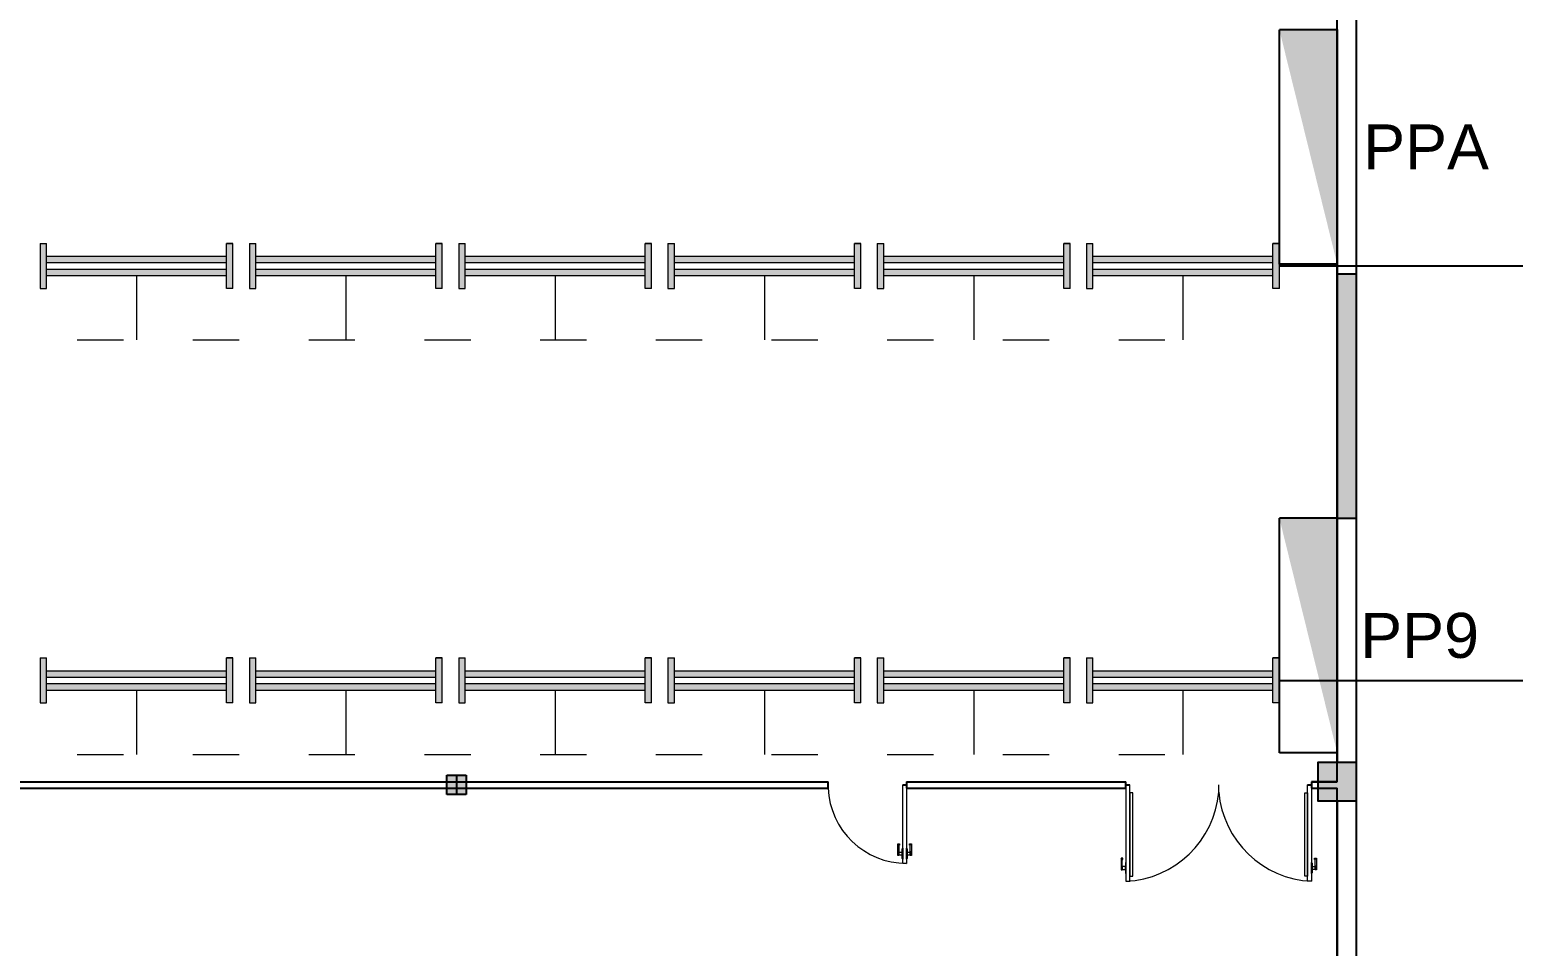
# Model space of a CAD drawing. Header units: millimetres. Extents: x 3339 to 2017737, y 4955 to 2748989.
# Drawn here: x 1462920 to 1474460, y 1295228 to 1302359 of the extents above; entities that cross this region are included whole.
import ezdxf

# ---------------------------------------------------------------- set-up
doc = ezdxf.new("R2010")
doc.units = ezdxf.units.MM
doc.header["$LTSCALE"] = 30
doc.linetypes.add('ACAD_ISO03W100', pattern=[30, 12, -18])
for name, color, linetype, lineweight in [('A-DETL-GENF', 92, 'Continuous', 13), ('A-DOOR', 31, 'Continuous', 13), ('LIGHT LINES', 6, 'ACAD_ISO03W100', 13), ('LIGHTS', 6, 'Continuous', 13)]:
    doc.layers.add(name, color=color, linetype=linetype, lineweight=lineweight)
for name, color, linetype in [('DIM LINES', 7, 'Continuous'), ('TEXT', 7, 'Continuous'), ('window', 92, 'Continuous')]:
    doc.layers.add(name, color=color, linetype=linetype)
doc.styles.get("Standard").update_dxf_attribs({"font": 'arial.ttf'})
doc.dimstyles.new('GREEN', dxfattribs={"dimtxt": 1000, "dimasz": 600, "dimexe": 0.18, "dimexo": 0.0625, "dimgap": 0.09, "dimtad": 2, "dimdec": 0, "dimzin": 0, "dimdsep": 46, "dimtxsty": 'Standard', "dimblk": 'ARCHTICK', "dimcen": 0.09, "dimclrd": 3, "dimclre": 3, "dimclrt": 2, "dimadec": 0, "dimazin": 0, "dimtfac": 1, "dimtdec": 0, "dimtofl": 0, "dimtmove": 0, "dimatfit": 3, "dimfxl": 1, "dimtolj": 1, "dimtzin": 0, "dimarcsym": 0})

# ---------------------------------------------------------------- blocks, each defined once
blk = doc.blocks.new('_ArchTick')
at = {"color": 0, "linetype": 'ByBlock', "const_width": 0.15}
blk.add_lwpolyline([(-0.5, -0.5), (0.5, 0.5)], dxfattribs=at)
blk = doc.blocks.new('*D851')
at = {"layer": 'Defpoints', "color": 0, "transparency": 16777216}
for p in [(1519240, 1324539), (1429240, 1308509), (1519240, 1301709)]:
    blk.add_point(p, dxfattribs=at)
at = {"layer": 'DIM LINES', "color": 3, "linetype": 'ByBlock', "lineweight": -2, "transparency": 16777216}
for p, q in [((1429240, 1308509), (1429240, 1324539)), ((1429240, 1324539), (1519240, 1324539)), ((1519240, 1301709), (1519240, 1324539))]:
    blk.add_line(p, q, dxfattribs=at)
at = {"layer": 'DIM LINES', "color": 3, "lineweight": -2, "transparency": 16777216, "xscale": 600, "yscale": 600, "zscale": 600, "rotation": 180}
blk.add_blockref('_ArchTick', (1429240, 1324539), dxfattribs=at)
at = {"layer": 'DIM LINES', "color": 3, "lineweight": -2, "transparency": 16777216, "xscale": 600, "yscale": 600, "zscale": 600}
blk.add_blockref('_ArchTick', (1519240, 1324539), dxfattribs=at)
at = {"layer": 'DIM LINES', "color": 2, "transparency": 16777216, "insert": (1474240, 1325050), "char_height": 1000, "attachment_point": 5}
blk.add_mtext('\\A1;90000', dxfattribs=at)
blk = doc.blocks.new('*D852')
at = {"layer": 'Defpoints', "color": 0, "transparency": 16777216}
for p in [(1473240, 1319497), (1429240, 1308509), (1473240, 1289653)]:
    blk.add_point(p, dxfattribs=at)
at = {"layer": 'DIM LINES', "color": 3, "linetype": 'ByBlock', "lineweight": -2, "transparency": 16777216}
for p, q in [((1429240, 1308509), (1429240, 1319497)), ((1429240, 1319497), (1473240, 1319497)), ((1473240, 1289654), (1473240, 1319497))]:
    blk.add_line(p, q, dxfattribs=at)
at = {"layer": 'DIM LINES', "color": 3, "lineweight": -2, "transparency": 16777216, "xscale": 600, "yscale": 600, "zscale": 600, "rotation": 180}
blk.add_blockref('_ArchTick', (1429240, 1319497), dxfattribs=at)
at = {"layer": 'DIM LINES', "color": 3, "lineweight": -2, "transparency": 16777216, "xscale": 600, "yscale": 600, "zscale": 600}
blk.add_blockref('_ArchTick', (1473240, 1319497), dxfattribs=at)
at = {"layer": 'DIM LINES', "color": 2, "transparency": 16777216, "insert": (1451240, 1320008), "char_height": 1000, "attachment_point": 5}
blk.add_mtext('\\A1;44000', dxfattribs=at)

msp = doc.modelspace()

# ---------------------------------------------------------------- hatches: boundary and pattern name
at = {"true_color": 0xf8d731}
h = msp.add_hatch(color=40, dxfattribs=at)
h.dxf.hatch_style = 1
h.paths.add_polyline_path([(1473090.35, 1302359.177), (1472640.35, 1302359.177), (1473090.35, 1300534.177)])
h = msp.add_hatch(color=40, dxfattribs=at)
h.dxf.hatch_style = 1
h.paths.add_polyline_path([(1473090.35, 1298559.177), (1472640.35, 1298559.177), (1473090.35, 1296734.177)])
h = msp.add_hatch(color=2)
h.dxf.hatch_style = 1
h.paths.add_polyline_path([(1473240.35, 1296659.357), (1472940.35, 1296659.357), (1472940.35, 1296359.357), (1473240.35, 1296359.357)])
h = msp.add_hatch(color=2)
h.dxf.hatch_style = 1
h.paths.add_polyline_path([(1466240.35, 1296559.537), (1466165.35, 1296559.537), (1466165.35, 1296409.537), (1466240.35, 1296409.537)])
h = msp.add_hatch(color=2)
h.dxf.hatch_style = 1
h.paths.add_polyline_path([(1466315.35, 1296559.537), (1466240.35, 1296559.537), (1466240.35, 1296409.537), (1466315.35, 1296409.537)])
at = {"layer": 'LIGHTS'}
h = msp.add_hatch(color=256, dxfattribs=at)
h.dxf.hatch_style = 1
h.paths.add_polyline_path([(1463001.461, 1300346.902), (1463051.461, 1300346.902), (1463051.461, 1300696.902), (1463001.461, 1300696.902)])
h = msp.add_hatch(color=256, dxfattribs=at)
h.dxf.hatch_style = 1
h.paths.add_polyline_path([(1464451.461, 1300346.902), (1464501.461, 1300346.902), (1464501.461, 1300696.902), (1464451.461, 1300696.902)])
h = msp.add_hatch(color=256, dxfattribs=at)
h.dxf.hatch_style = 1
h.paths.add_polyline_path([(1464629.239, 1300346.902), (1464679.239, 1300346.902), (1464679.239, 1300696.902), (1464629.239, 1300696.902)])
h = msp.add_hatch(color=256, dxfattribs=at)
h.dxf.hatch_style = 1
h.paths.add_polyline_path([(1466079.239, 1300346.902), (1466129.239, 1300346.902), (1466129.239, 1300696.902), (1466079.239, 1300696.902)])
h = msp.add_hatch(color=256, dxfattribs=at)
h.dxf.hatch_style = 1
h.paths.add_polyline_path([(1466257.017, 1300346.902), (1466307.017, 1300346.902), (1466307.017, 1300696.902), (1466257.017, 1300696.902)])
h = msp.add_hatch(color=256, dxfattribs=at)
h.dxf.hatch_style = 1
h.paths.add_polyline_path([(1467707.017, 1300346.902), (1467757.017, 1300346.902), (1467757.017, 1300696.902), (1467707.017, 1300696.902)])
h = msp.add_hatch(color=256, dxfattribs=at)
h.dxf.hatch_style = 1
h.paths.add_polyline_path([(1467884.795, 1300346.902), (1467934.795, 1300346.902), (1467934.795, 1300696.902), (1467884.795, 1300696.902)])
h = msp.add_hatch(color=256, dxfattribs=at)
h.dxf.hatch_style = 1
h.paths.add_polyline_path([(1469334.795, 1300346.902), (1469384.795, 1300346.902), (1469384.795, 1300696.902), (1469334.795, 1300696.902)])
h = msp.add_hatch(color=256, dxfattribs=at)
h.dxf.hatch_style = 1
h.paths.add_polyline_path([(1469512.572, 1300346.902), (1469562.572, 1300346.902), (1469562.572, 1300696.902), (1469512.572, 1300696.902)])
h = msp.add_hatch(color=256, dxfattribs=at)
h.dxf.hatch_style = 1
h.paths.add_polyline_path([(1470962.572, 1300346.902), (1471012.572, 1300346.902), (1471012.572, 1300696.902), (1470962.572, 1300696.902)])
h = msp.add_hatch(color=256, dxfattribs=at)
h.dxf.hatch_style = 1
h.paths.add_polyline_path([(1471140.35, 1300346.902), (1471190.35, 1300346.902), (1471190.35, 1300696.902), (1471140.35, 1300696.902)])
h = msp.add_hatch(color=256, dxfattribs=at)
h.dxf.hatch_style = 1
h.paths.add_polyline_path([(1472590.35, 1300346.902), (1472640.35, 1300346.902), (1472640.35, 1300696.902), (1472590.35, 1300696.902)])
h = msp.add_hatch(color=256, dxfattribs=at)
h.dxf.hatch_style = 1
h.paths.add_polyline_path([(1464451.461, 1300546.902), (1464451.461, 1300596.902), (1463051.461, 1300596.902), (1463051.461, 1300546.902)])
h = msp.add_hatch(color=256, dxfattribs=at)
h.dxf.hatch_style = 1
h.paths.add_polyline_path([(1466079.239, 1300546.902), (1466079.239, 1300596.902), (1464679.239, 1300596.902), (1464679.239, 1300546.902)])
h = msp.add_hatch(color=256, dxfattribs=at)
h.dxf.hatch_style = 1
h.paths.add_polyline_path([(1467707.017, 1300546.902), (1467707.017, 1300596.902), (1466307.017, 1300596.902), (1466307.017, 1300546.902)])
h = msp.add_hatch(color=256, dxfattribs=at)
h.dxf.hatch_style = 1
h.paths.add_polyline_path([(1469334.795, 1300546.902), (1469334.795, 1300596.902), (1467934.795, 1300596.902), (1467934.795, 1300546.902)])
h = msp.add_hatch(color=256, dxfattribs=at)
h.dxf.hatch_style = 1
h.paths.add_polyline_path([(1470962.572, 1300546.902), (1470962.572, 1300596.902), (1469562.572, 1300596.902), (1469562.572, 1300546.902)])
h = msp.add_hatch(color=256, dxfattribs=at)
h.dxf.hatch_style = 1
h.paths.add_polyline_path([(1472590.35, 1300546.902), (1472590.35, 1300596.902), (1471190.35, 1300596.902), (1471190.35, 1300546.902)])
h = msp.add_hatch(color=256, dxfattribs=at)
h.dxf.hatch_style = 1
h.paths.add_polyline_path([(1463051.461, 1300496.902), (1463051.461, 1300446.902), (1464451.461, 1300446.902), (1464451.461, 1300496.902)])
h = msp.add_hatch(color=256, dxfattribs=at)
h.dxf.hatch_style = 1
h.paths.add_polyline_path([(1464679.239, 1300496.902), (1464679.239, 1300446.902), (1466079.239, 1300446.902), (1466079.239, 1300496.902)])
h = msp.add_hatch(color=256, dxfattribs=at)
h.dxf.hatch_style = 1
h.paths.add_polyline_path([(1466307.017, 1300496.902), (1466307.017, 1300446.902), (1467707.017, 1300446.902), (1467707.017, 1300496.902)])
h = msp.add_hatch(color=256, dxfattribs=at)
h.dxf.hatch_style = 1
h.paths.add_polyline_path([(1467934.795, 1300496.902), (1467934.795, 1300446.902), (1469334.795, 1300446.902), (1469334.795, 1300496.902)])
h = msp.add_hatch(color=256, dxfattribs=at)
h.dxf.hatch_style = 1
h.paths.add_polyline_path([(1469562.572, 1300496.902), (1469562.572, 1300446.902), (1470962.572, 1300446.902), (1470962.572, 1300496.902)])
h = msp.add_hatch(color=256, dxfattribs=at)
h.dxf.hatch_style = 1
h.paths.add_polyline_path([(1471190.35, 1300496.902), (1471190.35, 1300446.902), (1472590.35, 1300446.902), (1472590.35, 1300496.902)])
h = msp.add_hatch(color=256, dxfattribs=at)
h.dxf.hatch_style = 1
h.paths.add_polyline_path([(1463001.461, 1297121.925), (1463051.461, 1297121.925), (1463051.461, 1297471.925), (1463001.461, 1297471.925)])
h = msp.add_hatch(color=256, dxfattribs=at)
h.dxf.hatch_style = 1
h.paths.add_polyline_path([(1464451.461, 1297121.925), (1464501.461, 1297121.925), (1464501.461, 1297471.925), (1464451.461, 1297471.925)])
h = msp.add_hatch(color=256, dxfattribs=at)
h.dxf.hatch_style = 1
h.paths.add_polyline_path([(1464629.239, 1297121.925), (1464679.239, 1297121.925), (1464679.239, 1297471.925), (1464629.239, 1297471.925)])
h = msp.add_hatch(color=256, dxfattribs=at)
h.dxf.hatch_style = 1
h.paths.add_polyline_path([(1466079.239, 1297121.925), (1466129.239, 1297121.925), (1466129.239, 1297471.925), (1466079.239, 1297471.925)])
h = msp.add_hatch(color=256, dxfattribs=at)
h.dxf.hatch_style = 1
h.paths.add_polyline_path([(1466257.017, 1297121.925), (1466307.017, 1297121.925), (1466307.017, 1297471.925), (1466257.017, 1297471.925)])
h = msp.add_hatch(color=256, dxfattribs=at)
h.dxf.hatch_style = 1
h.paths.add_polyline_path([(1467707.017, 1297121.925), (1467757.017, 1297121.925), (1467757.017, 1297471.925), (1467707.017, 1297471.925)])
h = msp.add_hatch(color=256, dxfattribs=at)
h.dxf.hatch_style = 1
h.paths.add_polyline_path([(1467884.795, 1297121.925), (1467934.795, 1297121.925), (1467934.795, 1297471.925), (1467884.795, 1297471.925)])
h = msp.add_hatch(color=256, dxfattribs=at)
h.dxf.hatch_style = 1
h.paths.add_polyline_path([(1469334.795, 1297121.925), (1469384.795, 1297121.925), (1469384.795, 1297471.925), (1469334.795, 1297471.925)])
h = msp.add_hatch(color=256, dxfattribs=at)
h.dxf.hatch_style = 1
h.paths.add_polyline_path([(1469512.572, 1297121.925), (1469562.572, 1297121.925), (1469562.572, 1297471.925), (1469512.572, 1297471.925)])
h = msp.add_hatch(color=256, dxfattribs=at)
h.dxf.hatch_style = 1
h.paths.add_polyline_path([(1470962.572, 1297121.925), (1471012.572, 1297121.925), (1471012.572, 1297471.925), (1470962.572, 1297471.925)])
h = msp.add_hatch(color=256, dxfattribs=at)
h.dxf.hatch_style = 1
h.paths.add_polyline_path([(1471140.35, 1297121.925), (1471190.35, 1297121.925), (1471190.35, 1297471.925), (1471140.35, 1297471.925)])
h = msp.add_hatch(color=256, dxfattribs=at)
h.dxf.hatch_style = 1
h.paths.add_polyline_path([(1472590.35, 1297121.925), (1472640.35, 1297121.925), (1472640.35, 1297471.925), (1472590.35, 1297471.925)])
h = msp.add_hatch(color=256, dxfattribs=at)
h.dxf.hatch_style = 1
h.paths.add_polyline_path([(1464451.461, 1297321.925), (1464451.461, 1297371.925), (1463051.461, 1297371.925), (1463051.461, 1297321.925)])
h = msp.add_hatch(color=256, dxfattribs=at)
h.dxf.hatch_style = 1
h.paths.add_polyline_path([(1466079.239, 1297321.925), (1466079.239, 1297371.925), (1464679.239, 1297371.925), (1464679.239, 1297321.925)])
h = msp.add_hatch(color=256, dxfattribs=at)
h.dxf.hatch_style = 1
h.paths.add_polyline_path([(1467707.017, 1297321.925), (1467707.017, 1297371.925), (1466307.017, 1297371.925), (1466307.017, 1297321.925)])
h = msp.add_hatch(color=256, dxfattribs=at)
h.dxf.hatch_style = 1
h.paths.add_polyline_path([(1469334.795, 1297321.925), (1469334.795, 1297371.925), (1467934.795, 1297371.925), (1467934.795, 1297321.925)])
h = msp.add_hatch(color=256, dxfattribs=at)
h.dxf.hatch_style = 1
h.paths.add_polyline_path([(1470962.572, 1297321.925), (1470962.572, 1297371.925), (1469562.572, 1297371.925), (1469562.572, 1297321.925)])
h = msp.add_hatch(color=256, dxfattribs=at)
h.dxf.hatch_style = 1
h.paths.add_polyline_path([(1472590.35, 1297321.925), (1472590.35, 1297371.925), (1471190.35, 1297371.925), (1471190.35, 1297321.925)])
h = msp.add_hatch(color=256, dxfattribs=at)
h.dxf.hatch_style = 1
h.paths.add_polyline_path([(1463051.461, 1297271.925), (1463051.461, 1297221.925), (1464451.461, 1297221.925), (1464451.461, 1297271.925)])
h = msp.add_hatch(color=256, dxfattribs=at)
h.dxf.hatch_style = 1
h.paths.add_polyline_path([(1464679.239, 1297271.925), (1464679.239, 1297221.925), (1466079.239, 1297221.925), (1466079.239, 1297271.925)])
h = msp.add_hatch(color=256, dxfattribs=at)
h.dxf.hatch_style = 1
h.paths.add_polyline_path([(1466307.017, 1297271.925), (1466307.017, 1297221.925), (1467707.017, 1297221.925), (1467707.017, 1297271.925)])
h = msp.add_hatch(color=256, dxfattribs=at)
h.dxf.hatch_style = 1
h.paths.add_polyline_path([(1467934.795, 1297271.925), (1467934.795, 1297221.925), (1469334.795, 1297221.925), (1469334.795, 1297271.925)])
h = msp.add_hatch(color=256, dxfattribs=at)
h.dxf.hatch_style = 1
h.paths.add_polyline_path([(1469562.572, 1297271.925), (1469562.572, 1297221.925), (1470962.572, 1297221.925), (1470962.572, 1297271.925)])
h = msp.add_hatch(color=256, dxfattribs=at)
h.dxf.hatch_style = 1
h.paths.add_polyline_path([(1471190.35, 1297271.925), (1471190.35, 1297221.925), (1472590.35, 1297221.925), (1472590.35, 1297271.925)])
at = {"layer": 'window'}
h = msp.add_hatch(color=256, dxfattribs=at)
h.dxf.hatch_style = 1
h.paths.add_polyline_path([(1473238.73, 1300459.357), (1473090.35, 1300459.357), (1473090.35, 1298559.357), (1473238.73, 1298559.357)])

# ---------------------------------------------------------------- linework, layer by layer
at = {"color": 0}
for p, q in [((1473240.35, 1290259.357), (1473240.35, 1308509.357)), ((1473090.35, 1296509.357), (1473090.35, 1308359.357)), ((1443654.85, 1296509.357), (1469130.362, 1296509.357)), ((1469130.362, 1296459.357), (1469130.362, 1296509.357)), ((1469740.35, 1296509.357), (1471447.35, 1296509.357)), ((1469740.35, 1296509.357), (1469740.35, 1296459.357)), ((1471447.35, 1296459.357), (1471447.35, 1296509.357)), ((1472890.35, 1296509.357), (1473090.35, 1296509.357)), ((1473090.35, 1296509.357), (1472890.35, 1296509.357)), ((1472890.35, 1296509.357), (1472890.35, 1296459.357)), ((1443654.85, 1296459.357), (1469130.362, 1296459.357)), ((1469710.35, 1296484.357), (1469740.35, 1296484.357)), ((1469740.35, 1296459.357), (1471447.35, 1296459.357)), ((1471447.35, 1296484.357), (1471477.35, 1296484.357)), ((1472860.35, 1296484.357), (1472890.35, 1296484.357)), ((1472890.35, 1296459.357), (1473090.35, 1296459.357)), ((1473090.35, 1290259.357), (1473090.35, 1296459.357))]:
    msp.add_line(p, q, dxfattribs=at)
for p, q in [((1472640.35, 1300534.177), (1472640.35, 1302359.177)), ((1473090.35, 1302359.177), (1472640.35, 1302359.177)), ((1473090.35, 1302359.357), (1473090.35, 1296659.357)), ((1473090.35, 1300534.177), (1473090.35, 1302359.177)), ((1473090.35, 1300534.177), (1472640.35, 1300534.177)), ((1472640.35, 1300521.902), (1474741.069, 1300521.902)), ((1472640.35, 1296734.177), (1472640.35, 1298559.177)), ((1473090.35, 1298559.177), (1472640.35, 1298559.177)), ((1473090.35, 1296734.177), (1473090.35, 1298559.177)), ((1472640.35, 1297296.925), (1474741.069, 1297296.925)), ((1473090.35, 1296734.177), (1472640.35, 1296734.177)), ((1466165.35, 1296409.537), (1466165.35, 1296559.537)), ((1466165.35, 1296559.537), (1466315.35, 1296559.537)), ((1466240.35, 1296559.537), (1466240.35, 1296409.537)), ((1466315.35, 1296559.537), (1466315.35, 1296409.537)), ((1466315.35, 1296409.537), (1466165.35, 1296409.537)), ((1473090.35, 1296359.357), (1473090.35, 1290659.357))]:
    msp.add_line(p, q)
msp.add_lwpolyline([(1473240.35, 1296659.357), (1472940.35, 1296659.357), (1472940.35, 1296359.357), (1473240.35, 1296359.357), (1473240.35, 1296659.357)], close=True)
at = {"layer": 'A-DETL-GENF'}
for p, q in [((1471477.35, 1296423.652), (1471477.35, 1295774.152)), ((1471499.85, 1296423.652), (1471477.35, 1296423.652)), ((1471499.85, 1295774.152), (1471499.85, 1296423.652)), ((1472837.85, 1295774.152), (1472837.85, 1296423.652)), ((1472837.85, 1296423.652), (1472860.35, 1296423.652)), ((1472860.35, 1296423.652), (1472860.35, 1295774.152)), ((1469672.25, 1296024.95), (1469686.621, 1296024.95)), ((1469672.25, 1295963.145), (1469672.25, 1296024.95)), ((1469680.835, 1296016.059), (1469672.25, 1296024.645)), ((1469680.835, 1295963.145), (1469672.25, 1295963.145)), ((1469672.25, 1295934.57), (1469672.25, 1295963.145)), ((1469672.25, 1295963.145), (1469681.775, 1295963.145)), ((1469681.775, 1295934.57), (1469672.25, 1295934.57)), ((1469686.621, 1296016.059), (1469680.835, 1296016.059)), ((1469680.835, 1296016.059), (1469680.835, 1295963.145)), ((1469681.775, 1295963.145), (1469681.775, 1295934.57)), ((1469681.775, 1295960.764), (1469705.588, 1295960.764)), ((1469681.775, 1295936.951), (1469681.775, 1295960.764)), ((1469705.588, 1295936.951), (1469681.775, 1295936.951)), ((1469686.621, 1296024.95), (1469686.621, 1296016.059)), ((1469705.588, 1295986.957), (1469710.35, 1295991.72)), ((1469705.588, 1295910.757), (1469705.588, 1295986.957)), ((1469705.588, 1295960.764), (1469705.588, 1295936.951)), ((1469710.35, 1295991.72), (1469710.35, 1295905.995)), ((1469740.35, 1295905.995), (1469740.35, 1295991.72)), ((1469740.35, 1295991.72), (1469745.113, 1295986.957)), ((1469745.113, 1295986.957), (1469745.113, 1295910.757)), ((1469745.113, 1295936.951), (1469745.113, 1295960.764)), ((1469745.113, 1295960.764), (1469768.925, 1295960.764)), ((1469768.925, 1295936.951), (1469745.113, 1295936.951)), ((1469764.079, 1296016.059), (1469764.079, 1296024.95)), ((1469764.079, 1296024.95), (1469778.45, 1296024.95)), ((1469769.865, 1296016.059), (1469764.079, 1296016.059)), ((1469768.925, 1295963.145), (1469778.45, 1295963.145)), ((1469768.925, 1295934.57), (1469768.925, 1295963.145)), ((1469768.925, 1295960.764), (1469768.925, 1295936.951)), ((1469778.45, 1295934.57), (1469768.925, 1295934.57)), ((1469769.865, 1296016.059), (1469778.45, 1296024.645)), ((1469769.865, 1295963.145), (1469769.865, 1296016.059)), ((1469778.45, 1295963.145), (1469769.865, 1295963.145)), ((1469778.45, 1296024.95), (1469778.45, 1295963.145)), ((1469778.45, 1295963.145), (1469778.45, 1295934.57)), ((1469710.35, 1295905.995), (1469705.588, 1295910.757)), ((1469745.113, 1295910.757), (1469740.35, 1295905.995)), ((1471409.25, 1295913.575), (1471409.25, 1295851.77)), ((1471423.621, 1295913.575), (1471409.25, 1295913.575)), ((1471417.835, 1295904.684), (1471409.25, 1295913.27)), ((1471409.25, 1295851.77), (1471417.835, 1295851.77)), ((1471418.775, 1295851.77), (1471409.25, 1295851.77)), ((1471409.25, 1295851.77), (1471409.25, 1295823.195)), ((1471409.25, 1295823.195), (1471418.775, 1295823.195)), ((1471417.835, 1295851.77), (1471417.835, 1295904.684)), ((1471417.835, 1295904.684), (1471423.621, 1295904.684)), ((1471418.775, 1295823.195), (1471418.775, 1295851.77)), ((1471418.775, 1295849.389), (1471418.775, 1295825.576)), ((1471442.588, 1295849.389), (1471418.775, 1295849.389)), ((1471418.775, 1295825.576), (1471442.588, 1295825.576)), ((1471423.621, 1295904.684), (1471423.621, 1295913.575)), ((1471447.35, 1295880.345), (1471442.588, 1295875.582)), ((1471442.588, 1295875.582), (1471442.588, 1295799.382)), ((1471442.588, 1295825.576), (1471442.588, 1295849.389)), ((1471447.35, 1295794.62), (1471447.35, 1295880.345)), ((1472890.35, 1295794.62), (1472890.35, 1295880.345)), ((1472890.35, 1295880.345), (1472895.113, 1295875.582)), ((1472895.113, 1295875.582), (1472895.113, 1295799.382)), ((1472895.113, 1295825.576), (1472895.113, 1295849.389)), ((1472895.113, 1295849.389), (1472918.925, 1295849.389)), ((1472918.925, 1295825.576), (1472895.113, 1295825.576)), ((1472914.079, 1295904.684), (1472914.079, 1295913.575)), ((1472914.079, 1295913.575), (1472928.45, 1295913.575)), ((1472919.865, 1295904.684), (1472914.079, 1295904.684)), ((1472918.925, 1295851.77), (1472928.45, 1295851.77)), ((1472918.925, 1295823.195), (1472918.925, 1295851.77)), ((1472918.925, 1295849.389), (1472918.925, 1295825.576)), ((1472928.45, 1295823.195), (1472918.925, 1295823.195)), ((1472919.865, 1295904.684), (1472928.45, 1295913.27)), ((1472919.865, 1295851.77), (1472919.865, 1295904.684)), ((1472928.45, 1295851.77), (1472919.865, 1295851.77)), ((1472928.45, 1295913.575), (1472928.45, 1295851.77)), ((1472928.45, 1295851.77), (1472928.45, 1295823.195)), ((1471442.588, 1295799.382), (1471447.35, 1295794.62)), ((1471477.35, 1295774.152), (1471499.85, 1295774.152)), ((1472860.35, 1295774.152), (1472837.85, 1295774.152)), ((1472895.113, 1295799.382), (1472890.35, 1295794.62))]:
    msp.add_line(p, q, dxfattribs=at)
at = {"layer": 'A-DOOR', "lineweight": 18}
for p, q in [((1469710.35, 1296484.357), (1469740.35, 1296484.357)), ((1469710.35, 1295873.857), (1469710.35, 1296484.357)), ((1469740.35, 1296484.357), (1469740.35, 1295873.857)), ((1471447.35, 1296484.357), (1471447.35, 1295734.357)), ((1471447.35, 1296484.357), (1471477.35, 1296484.357)), ((1471477.35, 1295734.357), (1471477.35, 1296484.357)), ((1472860.35, 1295734.357), (1472860.35, 1296484.357)), ((1472890.35, 1296484.357), (1472860.35, 1296484.357)), ((1472890.35, 1296484.357), (1472890.35, 1295734.357)), ((1469740.35, 1295873.857), (1469710.35, 1295873.857)), ((1471447.35, 1295734.357), (1471477.35, 1295734.357)), ((1472890.35, 1295734.357), (1472860.35, 1295734.357))]:
    msp.add_line(p, q, dxfattribs=at)
at = {"layer": 'A-DOOR'}
msp.add_line((1472168.85, 1296427.885), (1472168.85, 1296484.323), dxfattribs=at)
for centre, radius, start, end in [((1469740.35, 1296484.357), 610.5, 182.3469208, 270), ((1471411.593, 1296493.621), 760.105, 272.6963499, 355.038693), ((1472926.108, 1296493.621), 760.105, 184.961307, 267.3036501)]:
    msp.add_arc(centre, radius, start, end, dxfattribs=at)
at = {"layer": 'LIGHT LINES'}
for p, q in [((1442590.35, 1299946.902), (1471890.35, 1299946.902)), ((1442590.35, 1296721.925), (1471890.35, 1296721.925))]:
    msp.add_line(p, q, dxfattribs=at)
at = {"layer": 'LIGHTS'}
for p, q in [((1463001.461, 1300696.902), (1463001.461, 1300346.902)), ((1463001.461, 1300696.902), (1463051.461, 1300696.902)), ((1463001.461, 1300696.902), (1463051.461, 1300696.902)), ((1463051.461, 1300346.902), (1463051.461, 1300696.902)), ((1464501.461, 1300696.902), (1464451.461, 1300696.902)), ((1464451.461, 1300346.902), (1464451.461, 1300696.902)), ((1464451.461, 1300696.902), (1464501.461, 1300696.902)), ((1464501.461, 1300346.902), (1464501.461, 1300696.902)), ((1464629.239, 1300696.902), (1464629.239, 1300346.902)), ((1464629.239, 1300696.902), (1464679.239, 1300696.902)), ((1464629.239, 1300696.902), (1464679.239, 1300696.902)), ((1464679.239, 1300346.902), (1464679.239, 1300696.902)), ((1466129.239, 1300696.902), (1466079.239, 1300696.902)), ((1466079.239, 1300346.902), (1466079.239, 1300696.902)), ((1466079.239, 1300696.902), (1466129.239, 1300696.902)), ((1466129.239, 1300346.902), (1466129.239, 1300696.902)), ((1466257.017, 1300696.902), (1466257.017, 1300346.902)), ((1466257.017, 1300696.902), (1466307.017, 1300696.902)), ((1466257.017, 1300696.902), (1466307.017, 1300696.902)), ((1466307.017, 1300346.902), (1466307.017, 1300696.902)), ((1467757.017, 1300696.902), (1467707.017, 1300696.902)), ((1467707.017, 1300346.902), (1467707.017, 1300696.902)), ((1467707.017, 1300696.902), (1467757.017, 1300696.902)), ((1467757.017, 1300346.902), (1467757.017, 1300696.902)), ((1467884.795, 1300696.902), (1467884.795, 1300346.902)), ((1467884.795, 1300696.902), (1467934.795, 1300696.902)), ((1467884.795, 1300696.902), (1467934.795, 1300696.902)), ((1467934.795, 1300346.902), (1467934.795, 1300696.902)), ((1469384.795, 1300696.902), (1469334.795, 1300696.902)), ((1469334.795, 1300346.902), (1469334.795, 1300696.902)), ((1469334.795, 1300696.902), (1469384.795, 1300696.902)), ((1469384.795, 1300346.902), (1469384.795, 1300696.902)), ((1469512.572, 1300696.902), (1469512.572, 1300346.902)), ((1469512.572, 1300696.902), (1469562.572, 1300696.902)), ((1469512.572, 1300696.902), (1469562.572, 1300696.902)), ((1469562.572, 1300346.902), (1469562.572, 1300696.902)), ((1471012.572, 1300696.902), (1470962.572, 1300696.902)), ((1470962.572, 1300346.902), (1470962.572, 1300696.902)), ((1470962.572, 1300696.902), (1471012.572, 1300696.902)), ((1471012.572, 1300346.902), (1471012.572, 1300696.902)), ((1471140.35, 1300696.902), (1471140.35, 1300346.902)), ((1471140.35, 1300696.902), (1471190.35, 1300696.902)), ((1471140.35, 1300696.902), (1471190.35, 1300696.902)), ((1471190.35, 1300346.902), (1471190.35, 1300696.902)), ((1472640.35, 1300696.902), (1472590.35, 1300696.902)), ((1472590.35, 1300346.902), (1472590.35, 1300696.902)), ((1472590.35, 1300696.902), (1472640.35, 1300696.902)), ((1472640.35, 1300346.902), (1472640.35, 1300696.902)), ((1463051.461, 1300596.902), (1464451.461, 1300596.902)), ((1463051.461, 1300546.902), (1464451.461, 1300546.902)), ((1464679.239, 1300596.902), (1466079.239, 1300596.902)), ((1464679.239, 1300546.902), (1466079.239, 1300546.902)), ((1466307.017, 1300596.902), (1467707.017, 1300596.902)), ((1466307.017, 1300546.902), (1467707.017, 1300546.902)), ((1467934.795, 1300596.902), (1469334.795, 1300596.902)), ((1467934.795, 1300546.902), (1469334.795, 1300546.902)), ((1469562.572, 1300596.902), (1470962.572, 1300596.902)), ((1469562.572, 1300546.902), (1470962.572, 1300546.902)), ((1471190.35, 1300596.902), (1472590.35, 1300596.902)), ((1471190.35, 1300546.902), (1472590.35, 1300546.902)), ((1463051.461, 1300496.902), (1464451.461, 1300496.902)), ((1463051.461, 1300446.902), (1464451.461, 1300446.902)), ((1463751.461, 1300446.902), (1463751.461, 1299946.902)), ((1464679.239, 1300496.902), (1466079.239, 1300496.902)), ((1464679.239, 1300446.902), (1466079.239, 1300446.902)), ((1465379.239, 1300446.902), (1465379.239, 1299946.902)), ((1466307.017, 1300496.902), (1467707.017, 1300496.902)), ((1466307.017, 1300446.902), (1467707.017, 1300446.902)), ((1467007.017, 1300446.902), (1467007.017, 1299946.902)), ((1467934.795, 1300496.902), (1469334.795, 1300496.902)), ((1467934.795, 1300446.902), (1469334.795, 1300446.902)), ((1468634.795, 1300446.902), (1468634.795, 1299946.902)), ((1469562.572, 1300496.902), (1470962.572, 1300496.902)), ((1469562.572, 1300446.902), (1470962.572, 1300446.902)), ((1470262.572, 1300446.902), (1470262.572, 1299946.902)), ((1471190.35, 1300496.902), (1472590.35, 1300496.902)), ((1471190.35, 1300446.902), (1472590.35, 1300446.902)), ((1471890.35, 1300446.902), (1471890.35, 1299946.902)), ((1463001.461, 1300346.902), (1463051.461, 1300346.902)), ((1464501.461, 1300346.902), (1464451.461, 1300346.902)), ((1464629.239, 1300346.902), (1464679.239, 1300346.902)), ((1466129.239, 1300346.902), (1466079.239, 1300346.902)), ((1466257.017, 1300346.902), (1466307.017, 1300346.902)), ((1467757.017, 1300346.902), (1467707.017, 1300346.902)), ((1467884.795, 1300346.902), (1467934.795, 1300346.902)), ((1469384.795, 1300346.902), (1469334.795, 1300346.902)), ((1469512.572, 1300346.902), (1469562.572, 1300346.902)), ((1471012.572, 1300346.902), (1470962.572, 1300346.902)), ((1471140.35, 1300346.902), (1471190.35, 1300346.902)), ((1472640.35, 1300346.902), (1472590.35, 1300346.902)), ((1463001.461, 1297471.925), (1463001.461, 1297121.925)), ((1463001.461, 1297471.925), (1463051.461, 1297471.925)), ((1463001.461, 1297471.925), (1463051.461, 1297471.925)), ((1463051.461, 1297121.925), (1463051.461, 1297471.925)), ((1464501.461, 1297471.925), (1464451.461, 1297471.925)), ((1464451.461, 1297121.925), (1464451.461, 1297471.925)), ((1464451.461, 1297471.925), (1464501.461, 1297471.925)), ((1464501.461, 1297121.925), (1464501.461, 1297471.925)), ((1464629.239, 1297471.925), (1464629.239, 1297121.925)), ((1464629.239, 1297471.925), (1464679.239, 1297471.925)), ((1464629.239, 1297471.925), (1464679.239, 1297471.925)), ((1464679.239, 1297121.925), (1464679.239, 1297471.925)), ((1466129.239, 1297471.925), (1466079.239, 1297471.925)), ((1466079.239, 1297121.925), (1466079.239, 1297471.925)), ((1466079.239, 1297471.925), (1466129.239, 1297471.925)), ((1466129.239, 1297121.925), (1466129.239, 1297471.925)), ((1466257.017, 1297471.925), (1466257.017, 1297121.925)), ((1466257.017, 1297471.925), (1466307.017, 1297471.925)), ((1466257.017, 1297471.925), (1466307.017, 1297471.925)), ((1466307.017, 1297121.925), (1466307.017, 1297471.925)), ((1467757.017, 1297471.925), (1467707.017, 1297471.925)), ((1467707.017, 1297121.925), (1467707.017, 1297471.925)), ((1467707.017, 1297471.925), (1467757.017, 1297471.925)), ((1467757.017, 1297121.925), (1467757.017, 1297471.925)), ((1467884.795, 1297471.925), (1467884.795, 1297121.925)), ((1467884.795, 1297471.925), (1467934.795, 1297471.925)), ((1467884.795, 1297471.925), (1467934.795, 1297471.925)), ((1467934.795, 1297121.925), (1467934.795, 1297471.925)), ((1469384.795, 1297471.925), (1469334.795, 1297471.925)), ((1469334.795, 1297121.925), (1469334.795, 1297471.925)), ((1469334.795, 1297471.925), (1469384.795, 1297471.925)), ((1469384.795, 1297121.925), (1469384.795, 1297471.925)), ((1469512.572, 1297471.925), (1469512.572, 1297121.925)), ((1469512.572, 1297471.925), (1469562.572, 1297471.925)), ((1469512.572, 1297471.925), (1469562.572, 1297471.925)), ((1469562.572, 1297121.925), (1469562.572, 1297471.925)), ((1471012.572, 1297471.925), (1470962.572, 1297471.925)), ((1470962.572, 1297121.925), (1470962.572, 1297471.925)), ((1470962.572, 1297471.925), (1471012.572, 1297471.925)), ((1471012.572, 1297121.925), (1471012.572, 1297471.925)), ((1471140.35, 1297471.925), (1471140.35, 1297121.925)), ((1471140.35, 1297471.925), (1471190.35, 1297471.925)), ((1471140.35, 1297471.925), (1471190.35, 1297471.925)), ((1471190.35, 1297121.925), (1471190.35, 1297471.925)), ((1472640.35, 1297471.925), (1472590.35, 1297471.925)), ((1472590.35, 1297121.925), (1472590.35, 1297471.925)), ((1472590.35, 1297471.925), (1472640.35, 1297471.925)), ((1472640.35, 1297121.925), (1472640.35, 1297471.925)), ((1463051.461, 1297371.925), (1464451.461, 1297371.925)), ((1463051.461, 1297321.925), (1464451.461, 1297321.925)), ((1464679.239, 1297371.925), (1466079.239, 1297371.925)), ((1464679.239, 1297321.925), (1466079.239, 1297321.925)), ((1466307.017, 1297371.925), (1467707.017, 1297371.925)), ((1466307.017, 1297321.925), (1467707.017, 1297321.925)), ((1467934.795, 1297371.925), (1469334.795, 1297371.925)), ((1467934.795, 1297321.925), (1469334.795, 1297321.925)), ((1469562.572, 1297371.925), (1470962.572, 1297371.925)), ((1469562.572, 1297321.925), (1470962.572, 1297321.925)), ((1471190.35, 1297371.925), (1472590.35, 1297371.925)), ((1471190.35, 1297321.925), (1472590.35, 1297321.925)), ((1463051.461, 1297271.925), (1464451.461, 1297271.925)), ((1463051.461, 1297221.925), (1464451.461, 1297221.925)), ((1463751.461, 1297221.925), (1463751.461, 1296721.925)), ((1464679.239, 1297271.925), (1466079.239, 1297271.925)), ((1464679.239, 1297221.925), (1466079.239, 1297221.925)), ((1465379.239, 1297221.925), (1465379.239, 1296721.925)), ((1466307.017, 1297271.925), (1467707.017, 1297271.925)), ((1466307.017, 1297221.925), (1467707.017, 1297221.925)), ((1467007.017, 1297221.925), (1467007.017, 1296721.925)), ((1467934.795, 1297271.925), (1469334.795, 1297271.925)), ((1467934.795, 1297221.925), (1469334.795, 1297221.925)), ((1468634.795, 1297221.925), (1468634.795, 1296721.925)), ((1469562.572, 1297271.925), (1470962.572, 1297271.925)), ((1469562.572, 1297221.925), (1470962.572, 1297221.925)), ((1470262.572, 1297221.925), (1470262.572, 1296721.925)), ((1471190.35, 1297271.925), (1472590.35, 1297271.925)), ((1471190.35, 1297221.925), (1472590.35, 1297221.925)), ((1471890.35, 1297221.925), (1471890.35, 1296721.925)), ((1463001.461, 1297121.925), (1463051.461, 1297121.925)), ((1464501.461, 1297121.925), (1464451.461, 1297121.925)), ((1464629.239, 1297121.925), (1464679.239, 1297121.925)), ((1466129.239, 1297121.925), (1466079.239, 1297121.925)), ((1466257.017, 1297121.925), (1466307.017, 1297121.925)), ((1467757.017, 1297121.925), (1467707.017, 1297121.925)), ((1467884.795, 1297121.925), (1467934.795, 1297121.925)), ((1469384.795, 1297121.925), (1469334.795, 1297121.925)), ((1469512.572, 1297121.925), (1469562.572, 1297121.925)), ((1471012.572, 1297121.925), (1470962.572, 1297121.925)), ((1471140.35, 1297121.925), (1471190.35, 1297121.925)), ((1472640.35, 1297121.925), (1472590.35, 1297121.925))]:
    msp.add_line(p, q, dxfattribs=at)
at = {"layer": 'window'}
for p, q in [((1473090.35, 1300459.357), (1473238.73, 1300459.357)), ((1473090.35, 1298559.357), (1473238.73, 1298559.357))]:
    msp.add_line(p, q, dxfattribs=at)

# ---------------------------------------------------------------- texts
at = {"layer": 'TEXT', "color": 40, "true_color": 0xf8d731, "char_height": 350, "attachment_point": 1}
for s, width, insert in [('\\pxqc;PPA', 938.39649, (1473312.126, 1301622.394)), ('\\pxqc;PP9', 837.91337, (1473312.126, 1297822.394))]:
    msp.add_mtext_dynamic_manual_height_columns(s, width=width, gutter_width=0, heights=[0], dxfattribs=dict(at, insert=insert))

# ---------------------------------------------------------------- dimensions: what is measured, and where the dimension line sits
at = {"layer": 'DIM LINES', "color": 0}
for base, p2, picture, middle in [((1519240.35, 1324539.298), (1519240.35, 1301709.357), '*D851', (1474240.35, 1325049.961)), ((1473240.35, 1319496.948), (1473240.35, 1289653.482), '*D852', (1451240.35, 1320007.611))]:
    dim = msp.add_linear_dim(base=base, p1=(1429240.35, 1308509.357), p2=p2, dimstyle='GREEN', dxfattribs=at)
    dim.commit()
    dim.dimension.update_dxf_attribs({"geometry": picture, "text_midpoint": middle})

doc.saveas('drawing.dxf')
